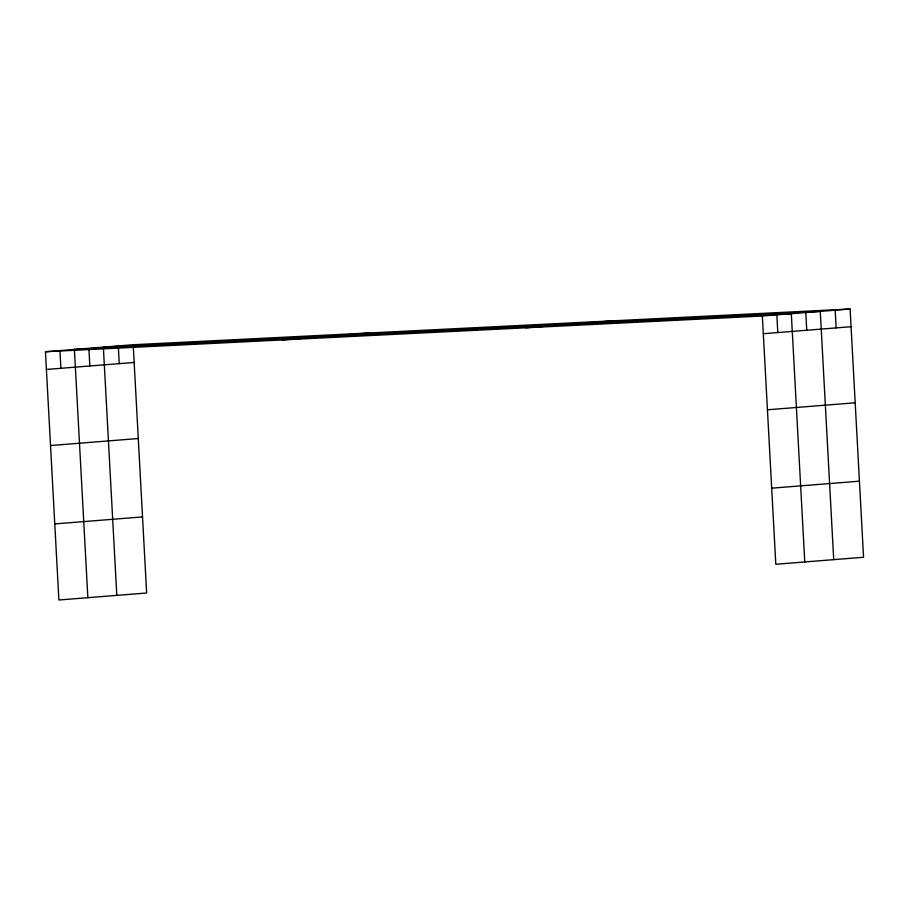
<?xml version="1.0" encoding="UTF-8"?>
<svg xmlns="http://www.w3.org/2000/svg" width="909" height="909" viewBox="0 0 909 909"><rect width="100%" height="100%" fill="white"/><g stroke="black" fill="none" stroke-linecap="round" stroke-linejoin="round"><path stroke-width="1.36" d="M133.271 346.102L146.644 592.998L58.892 599.997L45.45 351.738L133.191 344.738L850.108 309.003L863.55 557.262L775.809 564.262L762.356 316.002L850.108 309.003M282.029 339.943L369.781 332.944M525.777 327.797L613.53 320.797M46.404 369.452L134.157 362.452M763.321 333.717L851.063 326.706M50.529 445.535L138.27 438.524M767.435 409.789L855.187 402.789M54.779 523.914L142.52 516.914M771.684 488.178L859.425 481.179M103.365 347.124L820.27 311.378L833.712 559.637M45.45 351.738L762.356 316.002M835.189 310.196L836.144 327.899M805.794 312.537L806.749 330.251M804.76 561.944L791.319 313.696L74.402 349.431L87.855 597.69M776.831 314.844L777.797 332.558M118.284 345.931L119.238 363.634M103.433 348.488L116.806 595.372M88.957 349.635L89.843 365.986M59.926 350.59L60.892 368.293"/></g></svg>
